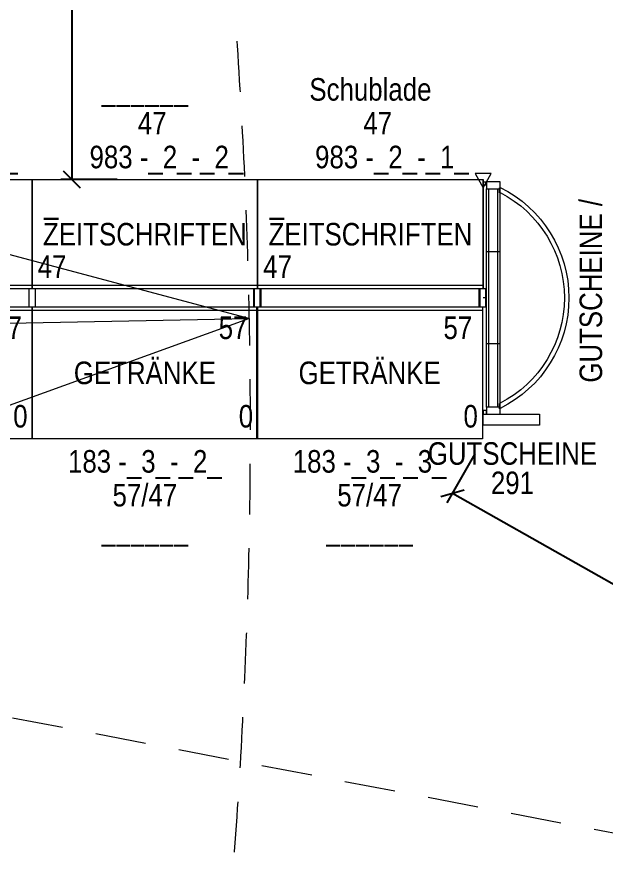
# Model space of a CAD drawing. Header units: millimetres. Extents: x 2027740 to 2136289, y -1533552 to -1491502.
# Drawn here: x 2087652 to 2090263, y -1510747 to -1506951 of the extents above; entities that cross this region are included whole.
import ezdxf
from ezdxf.enums import TextEntityAlignment as Align

# ---------------------------------------------------------------- set-up
doc = ezdxf.new("R2010")
doc.units = ezdxf.units.MM
doc.header["$MEASUREMENT"] = 0
doc.linetypes.add('DGN Style 2', pattern=[375.045563, 225.027338, -150.018225])
for name, color, linetype, lineweight in [('10_Einrichtung', 7, 'Continuous', 0), ('10_Einrichtung (Construction)', 7, 'Continuous', 0), ('13_Ladenbau', 94, 'Continuous', 0), ('16_Brandschutz_Radien', 94, 'DGN Style 2', 13), ('20_Sortimentierung', 7, 'Continuous', 0), ('21_Modulnummer', 7, 'Continuous', 0), ('26_Deckenfries', 251, 'DGN Style 2', 13), ('TXT Schrift allgemein', 7, 'Continuous', 13)]:
    doc.layers.add(name, color=color, linetype=linetype, lineweight=lineweight)
doc.layers.add('11 Regaltyp-Kennzeichnung', color=7, linetype='Continuous', lineweight=0, plot=False)
doc.styles.add('Rossmann', font='ARIALN.TTF', dxfattribs={"height": 100})
doc.styles.add('Style-Arial Narrow', font='ARIALN.TTF')
doc.dimstyles.new('Rossmann', dxfattribs={"dimtxt": 100, "dimasz": 75, "dimexe": 50, "dimexo": 0.0625, "dimgap": 50, "dimtad": 1, "dimdec": 3, "dimlfac": 0.001, "dimzin": 3, "dimtxsty": 'Rossmann', "dimcen": 0, "dimadec": 3, "dimazin": 0, "dimtfac": 1, "dimtdec": 0, "dimtofl": 0, "dimtmove": 0, "dimatfit": 1, "dimfxl": 200, "dimfxlon": 1, "dimfrac": 2, "dimtolj": 1, "dimtzin": 3, "dimarcsym": 0})

# ---------------------------------------------------------------- blocks, each defined once
blk = doc.blocks.new('_Oblique')
at = {"color": 0, "linetype": 'ByBlock', "lineweight": -2}
blk.add_line((0.5, 0.5), (-0.5, -0.5), dxfattribs=at)
blk = doc.blocks.new('*D109')
at = {"layer": '10_Einrichtung', "color": 0, "linetype": 'ByBlock', "lineweight": -2, "transparency": 16777216}
for p, q in [((2088095.5, -1505871.3), (2087845.5, -1505871.3)), ((2088095.5, -1507671.3), (2087845.5, -1507671.3))]:
    blk.add_line(p, q, dxfattribs=at)
at = {"layer": '10_Einrichtung', "color": 7, "lineweight": -2, "transparency": 16777216}
blk.add_line((2087895.5, -1505871.3), (2087895.5, -1507671.3), dxfattribs=at)
at = {"layer": 'Defpoints', "color": 0, "lineweight": 0, "transparency": 16777216}
for p in [(2089498.8, -1505871.3), (2087895.5, -1507671.3), (2089998.8, -1507671.3)]:
    blk.add_point(p, dxfattribs=at)
at = {"layer": '10_Einrichtung', "color": 7, "lineweight": -2, "transparency": 16777216, "xscale": 75, "yscale": 75, "zscale": 75}
for p, rotation in [((2087895.5, -1505871.3), 90), ((2087895.5, -1507671.3), 270)]:
    blk.add_blockref('_Oblique', p, dxfattribs=dict(at, rotation=rotation))
at = {"layer": '10_Einrichtung', "color": 0, "lineweight": 0, "transparency": 16777216, "insert": (2087785.4, -1506771.3), "char_height": 100, "attachment_point": 5, "rotation": 90, "style": 'Style-Arial Narrow'}
blk.add_mtext('\\A1;1,800', dxfattribs=at)
blk = doc.blocks.new('*U348')
at = {"layer": '10_Einrichtung', "color": 7, "linetype": 'Continuous', "lineweight": 0}
blk.add_line((-500, 187.5), (500, 187.5), dxfattribs=at)
at = {"layer": '10_Einrichtung', "color": 7, "linetype": 'Continuous', "lineweight": 0, "flags": 128}
for points in [[(-485, 282.5), (-515, 282.5), (-515, 202.5), (-485, 202.5)], [(515, 282.5), (485, 282.5), (485, 202.5), (515, 202.5)], [(-500, 202.5), (500, 202.5), (500, -282.5), (-500, -282.5)]]:
    blk.add_lwpolyline(points, close=True, dxfattribs=at)
at = {"layer": '10_Einrichtung (Construction)', "color": 3, "linetype": 'Continuous', "lineweight": 0}
for p, q in [((-500, 202.5), (-500, -282.5)), ((500, 202.5), (500, -282.5))]:
    blk.add_line(p, q, dxfattribs=at)
at = {"layer": '10_Einrichtung (Construction)', "color": 5, "linetype": 'Continuous', "lineweight": 0}
blk.add_line((-500, 202.5), (500, 202.5), dxfattribs=at)
at = {"layer": '10_Einrichtung', "color": 7, "linetype": 'Continuous', "lineweight": 0, "style": 'Rossmann'}
blk.add_text('47', height=100, rotation=180, dxfattribs=at).set_placement((411.7, 103.6), align=Align.MIDDLE_CENTER)
blk = doc.blocks.new('R1 47_2')
at = {"layer": '10_Einrichtung', "color": 7, "linetype": 'Continuous', "lineweight": 0}
blk.add_blockref('*U348', (500, -242.5), dxfattribs=at)
blk = doc.blocks.new('I1 47_2')
at = {"layer": '10_Einrichtung', "color": 7, "linetype": 'Continuous', "lineweight": 0}
blk.add_blockref('R1 47_2', (0, 0), dxfattribs=at)
at = {"layer": '11 Regaltyp-Kennzeichnung', "color": 7, "linetype": 'Continuous', "lineweight": 0, "style": 'Style-Arial Narrow'}
blk.add_attdef('I1 47_2_0', text='', height=100, rotation=180, dxfattribs=at).set_placement((883.2, -375), align=Align.RIGHT)
at = {"layer": '20_Sortimentierung', "color": 7, "linetype": 'Continuous', "lineweight": 0, "style": 'Style-Arial Narrow'}
blk.add_attdef('I1 47_2_0', text='', height=100, rotation=180, dxfattribs=at).set_placement((500, -282.5), align=Align.MIDDLE_CENTER)
at = {"layer": '21_Modulnummer', "color": 7, "linetype": 'Continuous', "lineweight": 0, "insert": (404.6, -675), "char_height": 100, "attachment_point": 2, "rotation": 180, "line_spacing_factor": 0.6, "style": 'Style-Arial Narrow'}
blk.add_mtext('983 -_2_-_2_', dxfattribs=at)
at = {"layer": '21_Modulnummer', "color": 251, "linetype": 'Continuous', "lineweight": 0, "style": 'Style-Arial Narrow'}
blk.add_attdef('I1 47_2_0', text='', height=100, rotation=180, dxfattribs=at).set_placement((467.6, -825), align=Align.TOP_CENTER)
at = {"layer": '21_Modulnummer', "color": 5, "linetype": 'Continuous', "lineweight": 0, "style": 'Style-Arial Narrow'}
blk.add_attdef('I1 47_2_0', text='', height=100, rotation=180, dxfattribs=at).set_placement((500, -975), align=Align.TOP_CENTER)
blk = doc.blocks.new('*U598')
at = {"layer": '10_Einrichtung', "color": 7, "linetype": 'Continuous', "lineweight": 0}
blk.add_line((-500, 187.5), (500, 187.5), dxfattribs=at)
at = {"layer": '10_Einrichtung', "color": 7, "linetype": 'Continuous', "lineweight": 0, "flags": 128}
for points in [[(-485, 282.5), (-515, 282.5), (-515, 202.5), (-485, 202.5)], [(515, 282.5), (485, 282.5), (485, 202.5), (515, 202.5)], [(-500, 202.5), (500, 202.5), (500, -282.5), (-500, -282.5)]]:
    blk.add_lwpolyline(points, close=True, dxfattribs=at)
at = {"layer": '10_Einrichtung (Construction)', "color": 3, "linetype": 'Continuous', "lineweight": 0}
for p, q in [((-500, 202.5), (-500, -282.5)), ((500, 202.5), (500, -282.5))]:
    blk.add_line(p, q, dxfattribs=at)
at = {"layer": '10_Einrichtung (Construction)', "color": 5, "linetype": 'Continuous', "lineweight": 0}
blk.add_line((-500, 202.5), (500, 202.5), dxfattribs=at)
at = {"layer": '10_Einrichtung', "color": 7, "linetype": 'Continuous', "lineweight": 0, "style": 'Rossmann'}
blk.add_text('47', height=100, rotation=180, dxfattribs=at).set_placement((411.7, 103.6), align=Align.MIDDLE_CENTER)
blk = doc.blocks.new('R1 47_18')
at = {"layer": '10_Einrichtung', "color": 7, "linetype": 'Continuous', "lineweight": 0}
blk.add_blockref('*U598', (500, -242.5), dxfattribs=at)
blk = doc.blocks.new('I1 47_18')
at = {"layer": '10_Einrichtung', "color": 7, "linetype": 'Continuous', "lineweight": 0}
blk.add_blockref('R1 47_18', (0, 0), dxfattribs=at)
at = {"layer": '11 Regaltyp-Kennzeichnung', "color": 7, "linetype": 'Continuous', "lineweight": 0, "style": 'Style-Arial Narrow'}
blk.add_attdef('I1 47_18_0', text='', height=100, rotation=180, dxfattribs=at).set_placement((883.2, -375), align=Align.RIGHT)
at = {"layer": '20_Sortimentierung', "color": 7, "linetype": 'Continuous', "lineweight": 0, "style": 'Style-Arial Narrow'}
blk.add_attdef('I1 47_18_0', text='', height=100, rotation=180, dxfattribs=at).set_placement((500, -282.5), align=Align.MIDDLE_CENTER)
at = {"layer": '21_Modulnummer', "color": 7, "linetype": 'Continuous', "lineweight": 0, "insert": (404.6, -675), "char_height": 100, "attachment_point": 2, "rotation": 180, "line_spacing_factor": 0.6, "style": 'Style-Arial Narrow'}
blk.add_mtext('150 -_1_-_1_', dxfattribs=at)
at = {"layer": '21_Modulnummer', "color": 251, "linetype": 'Continuous', "lineweight": 0, "style": 'Style-Arial Narrow'}
blk.add_attdef('I1 47_18_0', text='', height=100, rotation=180, dxfattribs=at).set_placement((467.6, -825), align=Align.TOP_CENTER)
at = {"layer": '21_Modulnummer', "color": 5, "linetype": 'Continuous', "lineweight": 0, "style": 'Style-Arial Narrow'}
blk.add_attdef('I1 47_18_0', text='', height=100, rotation=180, dxfattribs=at).set_placement((500, -975), align=Align.TOP_CENTER)
blk = doc.blocks.new('*U607')
at = {"layer": '10_Einrichtung', "color": 7, "linetype": 'Continuous', "lineweight": 0}
blk.add_line((-500, 187.5), (500, 187.5), dxfattribs=at)
at = {"layer": '10_Einrichtung', "color": 7, "linetype": 'Continuous', "lineweight": 0, "flags": 128}
for points in [[(-485, 282.5), (-515, 282.5), (-515, 202.5), (-485, 202.5)], [(515, 282.5), (485, 282.5), (485, 202.5), (515, 202.5)], [(-500, 202.5), (500, 202.5), (500, -282.5), (-500, -282.5)]]:
    blk.add_lwpolyline(points, close=True, dxfattribs=at)
at = {"layer": '10_Einrichtung (Construction)', "color": 3, "linetype": 'Continuous', "lineweight": 0}
for p, q in [((-500, 202.5), (-500, -282.5)), ((500, 202.5), (500, -282.5))]:
    blk.add_line(p, q, dxfattribs=at)
at = {"layer": '10_Einrichtung (Construction)', "color": 5, "linetype": 'Continuous', "lineweight": 0}
blk.add_line((-500, 202.5), (500, 202.5), dxfattribs=at)
at = {"layer": '10_Einrichtung', "color": 7, "linetype": 'Continuous', "lineweight": 0, "style": 'Rossmann'}
blk.add_text('47', height=100, rotation=180, dxfattribs=at).set_placement((411.7, 103.6), align=Align.MIDDLE_CENTER)
blk = doc.blocks.new('R1 47_20')
at = {"layer": '10_Einrichtung', "color": 7, "linetype": 'Continuous', "lineweight": 0}
blk.add_blockref('*U607', (500, -242.5), dxfattribs=at)
blk = doc.blocks.new('I1 47_20')
at = {"layer": '10_Einrichtung', "color": 7, "linetype": 'Continuous', "lineweight": 0}
blk.add_blockref('R1 47_20', (0, 0), dxfattribs=at)
at = {"layer": '11 Regaltyp-Kennzeichnung', "color": 7, "linetype": 'Continuous', "lineweight": 0, "style": 'Style-Arial Narrow'}
blk.add_attdef('I1 47_20_0', text='', height=100, rotation=180, dxfattribs=at).set_placement((883.2, -375), align=Align.RIGHT)
at = {"layer": '20_Sortimentierung', "color": 7, "linetype": 'Continuous', "lineweight": 0, "style": 'Style-Arial Narrow'}
blk.add_attdef('I1 47_20_0', text='', height=100, rotation=180, dxfattribs=at).set_placement((500, -282.5), align=Align.MIDDLE_CENTER)
at = {"layer": '21_Modulnummer', "color": 7, "linetype": 'Continuous', "lineweight": 0, "insert": (404.6, -675), "char_height": 100, "attachment_point": 2, "rotation": 180, "line_spacing_factor": 0.6, "style": 'Style-Arial Narrow'}
blk.add_mtext('983 -_2_-_1_', dxfattribs=at)
at = {"layer": '21_Modulnummer', "color": 251, "linetype": 'Continuous', "lineweight": 0, "style": 'Style-Arial Narrow'}
blk.add_attdef('I1 47_20_0', text='', height=100, rotation=180, dxfattribs=at).set_placement((467.6, -825), align=Align.TOP_CENTER)
at = {"layer": '21_Modulnummer', "color": 5, "linetype": 'Continuous', "lineweight": 0, "style": 'Style-Arial Narrow'}
blk.add_attdef('I1 47_20_0', text='', height=100, rotation=180, dxfattribs=at).set_placement((500, -975), align=Align.TOP_CENTER)
blk = doc.blocks.new('*D624')
at = {"layer": '13_Ladenbau', "color": 0, "linetype": 'ByBlock', "lineweight": -2, "transparency": 16777216}
for p, q in [((2087144.7, -1505246.3), (2086894.7, -1505246.3)), ((2087144.7, -1508196.3), (2086894.7, -1508196.3))]:
    blk.add_line(p, q, dxfattribs=at)
at = {"layer": '13_Ladenbau', "color": 0, "lineweight": -2, "transparency": 16777216}
blk.add_line((2086944.7, -1505246.3), (2086944.7, -1508196.3), dxfattribs=at)
at = {"layer": 'Defpoints', "color": 0, "lineweight": 0, "transparency": 16777216}
for p in [(2088733.8, -1505246.3), (2086944.7, -1508196.3), (2088733.8, -1508196.3)]:
    blk.add_point(p, dxfattribs=at)
at = {"layer": '13_Ladenbau', "color": 0, "lineweight": -2, "transparency": 16777216, "xscale": 75, "yscale": 75, "zscale": 75}
for p, rotation in [((2086944.7, -1505246.3), 90), ((2086944.7, -1508196.3), 270)]:
    blk.add_blockref('_Oblique', p, dxfattribs=dict(at, rotation=rotation))
at = {"layer": '13_Ladenbau', "color": 0, "transparency": 16777216, "insert": (2086834.6, -1506721.3), "char_height": 100, "attachment_point": 5, "rotation": 90, "style": 'Style-Arial Narrow'}
blk.add_mtext('\\A1;2,950', dxfattribs=at)
blk = doc.blocks.new('*D625')
at = {"layer": '13_Ladenbau', "color": 0, "linetype": 'ByBlock', "lineweight": -2, "transparency": 16777216}
for p, q in [((2087144.7, -1508196.3), (2086894.7, -1508196.3)), ((2086744.7, -1512012.2), (2086994.7, -1512012.2))]:
    blk.add_line(p, q, dxfattribs=at)
at = {"layer": '13_Ladenbau', "color": 0, "lineweight": -2, "transparency": 16777216}
blk.add_line((2086944.7, -1508196.3), (2086944.7, -1512012.2), dxfattribs=at)
at = {"layer": 'Defpoints', "color": 0, "lineweight": 0, "transparency": 16777216}
for p in [(2088733.8, -1508196.3), (2086495.8, -1512012.2), (2086944.7, -1512012.2)]:
    blk.add_point(p, dxfattribs=at)
at = {"layer": '13_Ladenbau', "color": 0, "lineweight": -2, "transparency": 16777216, "xscale": 75, "yscale": 75, "zscale": 75}
for p, rotation in [((2086944.7, -1508196.3), 90), ((2086944.7, -1512012.2), 270)]:
    blk.add_blockref('_Oblique', p, dxfattribs=dict(at, rotation=rotation))
at = {"layer": '13_Ladenbau', "color": 0, "transparency": 16777216, "insert": (2086834.6, -1510104.2), "char_height": 100, "attachment_point": 5, "rotation": 90, "style": 'Style-Arial Narrow'}
blk.add_mtext('\\A1;3,816', dxfattribs=at)
blk = doc.blocks.new('Gutscheinkartendisplay')
at = {"layer": '10_Einrichtung (Construction)', "color": 5, "linetype": 'Continuous', "lineweight": 13, "flags": 128}
blk.add_lwpolyline([(-125, 194.7), (125, 194.7), (125, 144.7), (-125, 144.7)], close=True, dxfattribs=at)
at = {"layer": '10_Einrichtung (Construction)', "color": 5, "linetype": 'Continuous', "lineweight": 0, "insert": (4.7, -46.3), "char_height": 100, "attachment_point": 5, "line_spacing_factor": 0.781128, "style": 'Rossmann'}
blk.add_mtext('\\FArial Narrow;\\C5;GUTSCHEINE\\P291', dxfattribs=at)
blk = doc.blocks.new('altGu')
at = {"layer": '10_Einrichtung', "color": 5, "linetype": 'Continuous', "lineweight": 13}
blk.add_blockref('Gutscheinkartendisplay', (-0.5, -194.722), dxfattribs=at)
blk = doc.blocks.new('Z_Kennzeichen Endständer_6')
at = {"layer": '10_Einrichtung', "color": 7, "linetype": 'Continuous', "lineweight": 0, "flags": 128}
blk.add_lwpolyline([(0, 36.2), (-34.7, -26.8), (35.1, -26.8)], close=True, dxfattribs=at)
blk = doc.blocks.new('End 160_47_1')
at = {"layer": '10_Einrichtung', "color": 7, "linetype": 'Continuous', "lineweight": 0, "flags": 128}
blk.add_lwpolyline([(-30.1395, 295.896), (-60.1395, 295.896), (-60.1395, 215.896), (-30.1395, 215.896)], close=True, dxfattribs=at)
at = {"layer": '10_Einrichtung (Construction)', "color": 3, "linetype": 'Continuous', "lineweight": 0}
blk.add_line((-45.1395, 215.896), (-45.1395, -269.104), dxfattribs=at)
at = {"layer": '10_Einrichtung', "lineweight": 0}
blk.add_blockref('Z_Kennzeichen Endständer_6', (-45.1395, -269.104), dxfattribs=at)
blk = doc.blocks.new('End 160_47')
at = {"layer": '10_Einrichtung', "color": 7, "linetype": 'Continuous', "lineweight": 0}
blk.add_blockref('End 160_47_1', (45.1395, -255.896), dxfattribs=at)
blk = doc.blocks.new('*U809')
at = {"layer": '10_Einrichtung', "color": 5, "lineweight": 13, "extrusion": (0, 0, -1)}
for radius, start, end in [(546.1, 206.1997, 333.8003), (526.1, 207.2765, 332.7235)]:
    blk.add_arc((0, 645.5), radius, start, end, dxfattribs=at)
at = {"layer": '10_Einrichtung (Construction)', "color": 5, "linetype": 'Continuous', "lineweight": 0, "style": 'Style-Arial Narrow'}
for s, p in [('GUTSCHEINE /', (-375.8, -47.9)), ('HANDYKARTEN', (-403.7, -201.2)), ('290', (-108.6, -354.4))]:
    blk.add_text(s, height=100, dxfattribs=at).set_placement(p)
blk = doc.blocks.new('*U810')
at = {"layer": '10_Einrichtung', "color": 5, "linetype": 'Continuous', "lineweight": 0}
for p, q in [((-490, 0), (-467.6, 0)), ((467.6, 0), (490, 0))]:
    blk.add_line(p, q, dxfattribs=at)
blk = doc.blocks.new('nGHr')
at = {"layer": '10_Einrichtung', "color": 5, "linetype": 'Continuous', "lineweight": 0}
for name, p in [('*U810', (-1.3, 2.4)), ('*U809', (0, -404.4))]:
    blk.add_blockref(name, p, dxfattribs=at)
blk = doc.blocks.new('*U815')
at = {"layer": '10_Einrichtung', "color": 7, "lineweight": 0}
for p, q in [((-5, -484.4), (-5, 484.4)), ((5, -484.4), (5, 484.4)), ((45, -484.4), (45, 484.4)), ((55, -484.4), (55, 484.4)), ((55, 203.9), (-5, 203.9)), ((55, -203.9), (-5, -203.9))]:
    blk.add_line(p, q, dxfattribs=at)
at = {"layer": '10_Einrichtung', "color": 7, "lineweight": 0, "flags": 128}
for points in [[(-20, 515), (-5, 515), (-5, 500), (-20, 500)], [(55, 484.4), (55, 515), (-5, 515), (-5, 484.4)], [(55, -515), (55, -484.4), (-5, -484.4), (-5, -515)], [(-20, -515), (-5, -515), (-5, -500), (-20, -500)]]:
    blk.add_lwpolyline(points, close=True, dxfattribs=at)
at = {"layer": '10_Einrichtung (Construction)', "color": 7, "lineweight": 0}
blk.add_line((-5, 0), (-20, 0), dxfattribs=at)
blk = doc.blocks.new('K ohm_1')
at = {"layer": '10_Einrichtung', "color": 7, "lineweight": 0}
blk.add_blockref('*U815', (20, 0), dxfattribs=at)
blk = doc.blocks.new('*D915')
at = {"layer": '10_Einrichtung', "color": 0, "linetype": 'ByBlock', "lineweight": -2, "transparency": 16777216}
for p, q in [((2089681, -1508888.1), (2089558, -1509105.8)), ((2092391.7, -1510419.8), (2092268.7, -1510637.5))]:
    blk.add_line(p, q, dxfattribs=at)
at = {"layer": '10_Einrichtung', "color": 1, "lineweight": -2, "transparency": 16777216}
blk.add_line((2089582.6, -1509062.3), (2092293.3, -1510594), dxfattribs=at)
at = {"layer": 'Defpoints', "color": 0, "lineweight": 0, "transparency": 16777216}
for p in [(2089718.8, -1508821.3), (2092429.5, -1510353), (2092293.3, -1510594)]:
    blk.add_point(p, dxfattribs=at)
at = {"layer": '10_Einrichtung', "color": 1, "lineweight": -2, "transparency": 16777216, "xscale": 75, "yscale": 75, "zscale": 75}
for p, rotation in [((2089582.6, -1509062.3), 150.5314934481154), ((2092293.3, -1510594), 330.5314934481153)]:
    blk.add_blockref('_Oblique', p, dxfattribs=dict(at, rotation=rotation))
at = {"layer": '10_Einrichtung', "color": 0, "transparency": 16777216, "insert": (2090992.1, -1509732.3), "char_height": 100, "attachment_point": 5, "rotation": 330.5315, "style": 'Style-Arial Narrow'}
blk.add_mtext('\\A1;3,114', dxfattribs=at)
blk = doc.blocks.new('*U925')
at = {"layer": '10_Einrichtung', "color": 7, "linetype": 'Continuous', "lineweight": 0}
blk.add_line((-500, 237.5), (500, 237.5), dxfattribs=at)
at = {"layer": '10_Einrichtung', "color": 7, "linetype": 'Continuous', "lineweight": 0, "flags": 128}
for points in [[(-485, 332.5), (-515, 332.5), (-515, 252.5), (-485, 252.5)], [(515, 332.5), (485, 332.5), (485, 252.5), (515, 252.5)], [(-500, 252.5), (500, 252.5), (500, -332.5), (-500, -332.5)]]:
    blk.add_lwpolyline(points, close=True, dxfattribs=at)
at = {"layer": '10_Einrichtung (Construction)', "color": 3, "linetype": 'Continuous', "lineweight": 0}
for p, q in [((-500, 252.5), (-500, -332.5)), ((500, 252.5), (500, -332.5))]:
    blk.add_line(p, q, dxfattribs=at)
at = {"layer": '10_Einrichtung (Construction)', "color": 5, "linetype": 'Continuous', "lineweight": 0}
blk.add_line((-500, 252.5), (500, 252.5), dxfattribs=at)
at = {"layer": '10_Einrichtung', "color": 7, "linetype": 'Continuous', "lineweight": 0, "style": 'Style-Arial Narrow'}
blk.add_text('57', height=100, dxfattribs=at).set_placement((391.1, 160.1), align=Align.MIDDLE_CENTER)
blk = doc.blocks.new('R1 57_87')
at = {"layer": '10_Einrichtung', "color": 7, "linetype": 'Continuous', "lineweight": 0}
blk.add_blockref('*U925', (500, -292.5), dxfattribs=at)
blk = doc.blocks.new('I1 57_87')
at = {"layer": '10_Einrichtung', "color": 7, "linetype": 'Continuous', "lineweight": 0}
blk.add_blockref('R1 57_87', (0, 0), dxfattribs=at)
at = {"layer": '11 Regaltyp-Kennzeichnung', "color": 7, "linetype": 'Continuous', "lineweight": 0, "style": 'Style-Arial Narrow'}
blk.add_attdef('I1 57_87_0', text='', height=100, dxfattribs=at).set_placement((980, -575), align=Align.RIGHT)
at = {"layer": '20_Sortimentierung', "color": 7, "linetype": 'Continuous', "lineweight": 0, "style": 'Style-Arial Narrow'}
blk.add_attdef('I1 57_87_0', text='', height=100, dxfattribs=at).set_placement((500, -332.5), align=Align.MIDDLE_CENTER)
at = {"layer": '21_Modulnummer', "color": 1, "linetype": 'Continuous', "lineweight": 0, "insert": (500, -675), "char_height": 100, "attachment_point": 2, "line_spacing_factor": 0.6, "style": 'Style-Arial Narrow'}
blk.add_mtext('183 -_3_-_1_', dxfattribs=at)
at = {"layer": '21_Modulnummer', "color": 251, "linetype": 'Continuous', "lineweight": 0, "style": 'Style-Arial Narrow'}
blk.add_attdef('I1 57_87_0', text='', height=100, dxfattribs=at).set_placement((500, -825), align=Align.TOP_CENTER)
at = {"layer": '21_Modulnummer', "color": 5, "linetype": 'Continuous', "lineweight": 0, "style": 'Style-Arial Narrow'}
blk.add_attdef('I1 57_87_0', text='', height=100, dxfattribs=at).set_placement((500, -975), align=Align.TOP_CENTER)
blk = doc.blocks.new('*U928')
at = {"layer": '10_Einrichtung', "color": 7, "linetype": 'Continuous', "lineweight": 0}
blk.add_line((-500, 237.5), (500, 237.5), dxfattribs=at)
at = {"layer": '10_Einrichtung', "color": 7, "linetype": 'Continuous', "lineweight": 0, "flags": 128}
for points in [[(-485, 332.5), (-515, 332.5), (-515, 252.5), (-485, 252.5)], [(515, 332.5), (485, 332.5), (485, 252.5), (515, 252.5)], [(-500, 252.5), (500, 252.5), (500, -332.5), (-500, -332.5)]]:
    blk.add_lwpolyline(points, close=True, dxfattribs=at)
at = {"layer": '10_Einrichtung (Construction)', "color": 3, "linetype": 'Continuous', "lineweight": 0}
for p, q in [((-500, 252.5), (-500, -332.5)), ((500, 252.5), (500, -332.5))]:
    blk.add_line(p, q, dxfattribs=at)
at = {"layer": '10_Einrichtung (Construction)', "color": 5, "linetype": 'Continuous', "lineweight": 0}
blk.add_line((-500, 252.5), (500, 252.5), dxfattribs=at)
at = {"layer": '10_Einrichtung', "color": 7, "linetype": 'Continuous', "lineweight": 0, "style": 'Style-Arial Narrow'}
blk.add_text('57', height=100, dxfattribs=at).set_placement((391.1, 160.1), align=Align.MIDDLE_CENTER)
blk = doc.blocks.new('R1 57_88')
at = {"layer": '10_Einrichtung', "color": 7, "linetype": 'Continuous', "lineweight": 0}
blk.add_blockref('*U928', (500, -292.5), dxfattribs=at)
blk = doc.blocks.new('I1 57_88')
at = {"layer": '10_Einrichtung', "color": 7, "linetype": 'Continuous', "lineweight": 0}
blk.add_blockref('R1 57_88', (0, 0), dxfattribs=at)
at = {"layer": '11 Regaltyp-Kennzeichnung', "color": 7, "linetype": 'Continuous', "lineweight": 0, "style": 'Style-Arial Narrow'}
blk.add_attdef('I1 57_88_0', text='', height=100, dxfattribs=at).set_placement((980, -575), align=Align.RIGHT)
at = {"layer": '20_Sortimentierung', "color": 7, "linetype": 'Continuous', "lineweight": 0, "style": 'Style-Arial Narrow'}
blk.add_attdef('I1 57_88_0', text='', height=100, dxfattribs=at).set_placement((500, -332.5), align=Align.MIDDLE_CENTER)
at = {"layer": '21_Modulnummer', "color": 1, "linetype": 'Continuous', "lineweight": 0, "insert": (500, -675), "char_height": 100, "attachment_point": 2, "line_spacing_factor": 0.6, "style": 'Style-Arial Narrow'}
blk.add_mtext('183 -_3_-_2_', dxfattribs=at)
at = {"layer": '21_Modulnummer', "color": 251, "linetype": 'Continuous', "lineweight": 0, "style": 'Style-Arial Narrow'}
blk.add_attdef('I1 57_88_0', text='', height=100, dxfattribs=at).set_placement((500, -825), align=Align.TOP_CENTER)
at = {"layer": '21_Modulnummer', "color": 5, "linetype": 'Continuous', "lineweight": 0, "style": 'Style-Arial Narrow'}
blk.add_attdef('I1 57_88_0', text='', height=100, dxfattribs=at).set_placement((500, -975), align=Align.TOP_CENTER)
blk = doc.blocks.new('*U931')
at = {"layer": '10_Einrichtung', "color": 7, "linetype": 'Continuous', "lineweight": 0}
blk.add_line((-500, 237.5), (500, 237.5), dxfattribs=at)
at = {"layer": '10_Einrichtung', "color": 7, "linetype": 'Continuous', "lineweight": 0, "flags": 128}
for points in [[(-485, 332.5), (-515, 332.5), (-515, 252.5), (-485, 252.5)], [(515, 332.5), (485, 332.5), (485, 252.5), (515, 252.5)], [(-500, 252.5), (500, 252.5), (500, -332.5), (-500, -332.5)]]:
    blk.add_lwpolyline(points, close=True, dxfattribs=at)
at = {"layer": '10_Einrichtung (Construction)', "color": 3, "linetype": 'Continuous', "lineweight": 0}
for p, q in [((-500, 252.5), (-500, -332.5)), ((500, 252.5), (500, -332.5))]:
    blk.add_line(p, q, dxfattribs=at)
at = {"layer": '10_Einrichtung (Construction)', "color": 5, "linetype": 'Continuous', "lineweight": 0}
blk.add_line((-500, 252.5), (500, 252.5), dxfattribs=at)
at = {"layer": '10_Einrichtung', "color": 7, "linetype": 'Continuous', "lineweight": 0, "style": 'Style-Arial Narrow'}
blk.add_text('57', height=100, dxfattribs=at).set_placement((391.1, 160.1), align=Align.MIDDLE_CENTER)
blk = doc.blocks.new('R1 57_89')
at = {"layer": '10_Einrichtung', "color": 7, "linetype": 'Continuous', "lineweight": 0}
blk.add_blockref('*U931', (500, -292.5), dxfattribs=at)
blk = doc.blocks.new('I1 57_89')
at = {"layer": '10_Einrichtung', "color": 7, "linetype": 'Continuous', "lineweight": 0}
blk.add_blockref('R1 57_89', (0, 0), dxfattribs=at)
at = {"layer": '11 Regaltyp-Kennzeichnung', "color": 7, "linetype": 'Continuous', "lineweight": 0, "style": 'Style-Arial Narrow'}
blk.add_attdef('I1 57_89_0', text='', height=100, dxfattribs=at).set_placement((980, -575), align=Align.RIGHT)
at = {"layer": '20_Sortimentierung', "color": 7, "linetype": 'Continuous', "lineweight": 0, "style": 'Style-Arial Narrow'}
blk.add_attdef('I1 57_89_0', text='', height=100, dxfattribs=at).set_placement((500, -332.5), align=Align.MIDDLE_CENTER)
at = {"layer": '21_Modulnummer', "color": 1, "linetype": 'Continuous', "lineweight": 0, "insert": (500, -675), "char_height": 100, "attachment_point": 2, "line_spacing_factor": 0.6, "style": 'Style-Arial Narrow'}
blk.add_mtext('183 -_3_-_3_', dxfattribs=at)
at = {"layer": '21_Modulnummer', "color": 251, "linetype": 'Continuous', "lineweight": 0, "style": 'Style-Arial Narrow'}
blk.add_attdef('I1 57_89_0', text='', height=100, dxfattribs=at).set_placement((500, -825), align=Align.TOP_CENTER)
at = {"layer": '21_Modulnummer', "color": 5, "linetype": 'Continuous', "lineweight": 0, "style": 'Style-Arial Narrow'}
blk.add_attdef('I1 57_89_0', text='', height=100, dxfattribs=at).set_placement((500, -975), align=Align.TOP_CENTER)

msp = doc.modelspace()

# ---------------------------------------------------------------- linework, layer by layer
at = {"layer": '16_Brandschutz_Radien', "linetype": 'Continuous', "lineweight": 0, "flags": 128}
msp.add_lwpolyline([(2063685.1445, -1508774.623), (2088680.4009, -1508287.6342), (2087397.6815, -1507946.7001), (2087413.1258, -1508746.3858), (2088680.4009, -1508287.6342)], dxfattribs=at)
at = {"layer": '16_Brandschutz_Radien', "extrusion": (0, 0, -1)}
msp.add_arc((-2063685.1445, -1508774.623), 25000, 145.11953675, 190.26322864, dxfattribs=at)
at = {"layer": '26_Deckenfries'}
msp.add_line((2085053.8039, -1509564.9927), (2092446.7045, -1510980.2262), dxfattribs=at)

# ---------------------------------------------------------------- block references
ref = msp.add_blockref('I1 47_18', (2087718.7629, -1508196.2559), dxfattribs=dict(rotation=179.9999999999984))
ref.add_attrib('I1 47_18_0', '47', dxfattribs={"layer": '21_Modulnummer', "color": 251, "linetype": 'Continuous', "lineweight": 0, "height": 100, "rotation": 360, "style": 'Style-Arial Narrow'}).set_placement((2087251.1953, -1507371.2559), align=Align.TOP_CENTER)
ref.add_attrib('I1 47_18_0', 'LESEHILFEN', dxfattribs={"layer": '20_Sortimentierung', "color": 7, "linetype": 'Continuous', "lineweight": 0, "height": 100, "rotation": 360, "style": 'Style-Arial Narrow'}).set_placement((2087218.7629, -1507913.7559), align=Align.MIDDLE_CENTER)
ref.add_attrib('I1 47_18_0', 'Schublade', dxfattribs={"layer": '21_Modulnummer', "color": 5, "linetype": 'Continuous', "lineweight": 0, "height": 100, "rotation": 360, "style": 'Style-Arial Narrow'}).set_placement((2087218.7629, -1507221.2559), align=Align.TOP_CENTER)
ref.add_attrib('I1 47_18_0', '_', dxfattribs={"layer": '11 Regaltyp-Kennzeichnung', "color": 7, "linetype": 'Continuous', "lineweight": 0, "height": 100, "rotation": 360, "style": 'Style-Arial Narrow'}).set_placement((2086835.5196, -1507821.2559), align=Align.RIGHT)
ref = msp.add_blockref('I1 47_20', (2089718.7629, -1508196.2559), dxfattribs=dict(rotation=179.9999999999984))
ref.add_attrib('I1 47_20_0', '47', dxfattribs={"layer": '21_Modulnummer', "color": 251, "linetype": 'Continuous', "lineweight": 0, "height": 100, "rotation": 360, "style": 'Style-Arial Narrow'}).set_placement((2089251.1953, -1507371.2559), align=Align.TOP_CENTER)
ref.add_attrib('I1 47_20_0', 'ZEITSCHRIFTEN', dxfattribs={"layer": '20_Sortimentierung', "color": 7, "linetype": 'Continuous', "lineweight": 0, "height": 100, "rotation": 360, "style": 'Style-Arial Narrow'}).set_placement((2089218.7629, -1507913.7559), align=Align.MIDDLE_CENTER)
ref.add_attrib('I1 47_20_0', 'Schublade', dxfattribs={"layer": '21_Modulnummer', "color": 5, "linetype": 'Continuous', "lineweight": 0, "height": 100, "rotation": 360, "style": 'Style-Arial Narrow'}).set_placement((2089218.7629, -1507221.2559), align=Align.TOP_CENTER)
ref.add_attrib('I1 47_20_0', '_', dxfattribs={"layer": '11 Regaltyp-Kennzeichnung', "color": 7, "linetype": 'Continuous', "lineweight": 0, "height": 100, "rotation": 360, "style": 'Style-Arial Narrow'}).set_placement((2088835.5196, -1507821.2559), align=Align.RIGHT)
ref = msp.add_blockref('I1 47_2', (2088718.7629, -1508196.2559), dxfattribs=dict(rotation=179.9999999999984))
ref.add_attrib('I1 47_2_0', '47', dxfattribs={"layer": '21_Modulnummer', "color": 251, "linetype": 'Continuous', "lineweight": 0, "height": 100, "rotation": 360, "style": 'Style-Arial Narrow'}).set_placement((2088251.1953, -1507371.2559), align=Align.TOP_CENTER)
ref.add_attrib('I1 47_2_0', 'ZEITSCHRIFTEN', dxfattribs={"layer": '20_Sortimentierung', "color": 7, "linetype": 'Continuous', "lineweight": 0, "height": 100, "rotation": 360, "style": 'Style-Arial Narrow'}).set_placement((2088218.7629, -1507913.7559), align=Align.MIDDLE_CENTER)
ref.add_attrib('I1 47_2_0', '______', dxfattribs={"layer": '21_Modulnummer', "color": 5, "linetype": 'Continuous', "lineweight": 0, "height": 100, "rotation": 360, "style": 'Style-Arial Narrow'}).set_placement((2088218.7629, -1507221.2559), align=Align.TOP_CENTER)
ref.add_attrib('I1 47_2_0', '_', dxfattribs={"layer": '11 Regaltyp-Kennzeichnung', "color": 7, "linetype": 'Continuous', "lineweight": 0, "height": 100, "rotation": 360, "style": 'Style-Arial Narrow'}).set_placement((2087835.5196, -1507821.2559), align=Align.RIGHT)
at = {"rotation": 180}
msp.add_blockref('End 160_47', (2089718.7629, -1508196.2559), dxfattribs=at)
at = {"layer": '10_Einrichtung', "color": 7, "lineweight": 0}
msp.add_blockref('K ohm_1', (2089718.7629, -1508196.2559), dxfattribs=at)
at = {"layer": '10_Einrichtung', "color": 5, "linetype": 'Continuous', "lineweight": 0, "rotation": 90}
msp.add_blockref('nGHr', (2089793.7629, -1508196.2559), dxfattribs=at)
at = {"layer": '10_Einrichtung', "color": 5, "linetype": 'Continuous', "lineweight": 13}
msp.add_blockref('altGu', (2089844.2629, -1508711.2559), dxfattribs=at)
at = {"layer": 'TXT Schrift allgemein'}
ref = msp.add_blockref('I1 57_87', (2086718.7629, -1508196.2559), dxfattribs=at)
ref.add_attrib('I1 57_87_0', '57/47', dxfattribs={"layer": '21_Modulnummer', "color": 251, "linetype": 'Continuous', "lineweight": 0, "height": 100, "style": 'Style-Arial Narrow'}).set_placement((2087218.7629, -1509021.2559), align=Align.TOP_CENTER)
ref.add_attrib('I1 57_87_0', 'GETRÄNKE', dxfattribs={"layer": '20_Sortimentierung', "color": 7, "linetype": 'Continuous', "lineweight": 0, "height": 100, "style": 'Style-Arial Narrow'}).set_placement((2087218.7629, -1508528.7559), align=Align.MIDDLE_CENTER)
ref.add_attrib('I1 57_87_0', '______', dxfattribs={"layer": '21_Modulnummer', "color": 5, "linetype": 'Continuous', "lineweight": 0, "height": 100, "style": 'Style-Arial Narrow'}).set_placement((2087218.7629, -1509171.2559), align=Align.TOP_CENTER)
ref.add_attrib('I1 57_87_0', '0', dxfattribs={"layer": '11 Regaltyp-Kennzeichnung', "color": 7, "linetype": 'Continuous', "lineweight": 0, "height": 100, "style": 'Style-Arial Narrow'}).set_placement((2087698.7629, -1508771.2559), align=Align.RIGHT)
ref = msp.add_blockref('I1 57_88', (2087718.7629, -1508196.2559), dxfattribs=at)
ref.add_attrib('I1 57_88_0', '57/47', dxfattribs={"layer": '21_Modulnummer', "color": 251, "linetype": 'Continuous', "lineweight": 0, "height": 100, "style": 'Style-Arial Narrow'}).set_placement((2088218.7629, -1509021.2559), align=Align.TOP_CENTER)
ref.add_attrib('I1 57_88_0', 'GETRÄNKE', dxfattribs={"layer": '20_Sortimentierung', "color": 7, "linetype": 'Continuous', "lineweight": 0, "height": 100, "style": 'Style-Arial Narrow'}).set_placement((2088218.7629, -1508528.7559), align=Align.MIDDLE_CENTER)
ref.add_attrib('I1 57_88_0', '______', dxfattribs={"layer": '21_Modulnummer', "color": 5, "linetype": 'Continuous', "lineweight": 0, "height": 100, "style": 'Style-Arial Narrow'}).set_placement((2088218.7629, -1509171.2559), align=Align.TOP_CENTER)
ref.add_attrib('I1 57_88_0', '0', dxfattribs={"layer": '11 Regaltyp-Kennzeichnung', "color": 7, "linetype": 'Continuous', "lineweight": 0, "height": 100, "style": 'Style-Arial Narrow'}).set_placement((2088698.7629, -1508771.2559), align=Align.RIGHT)
ref = msp.add_blockref('I1 57_89', (2088715.1608, -1508196.2559), dxfattribs=at)
ref.add_attrib('I1 57_89_0', '57/47', dxfattribs={"layer": '21_Modulnummer', "color": 251, "linetype": 'Continuous', "lineweight": 0, "height": 100, "style": 'Style-Arial Narrow'}).set_placement((2089215.1608, -1509021.2559), align=Align.TOP_CENTER)
ref.add_attrib('I1 57_89_0', 'GETRÄNKE', dxfattribs={"layer": '20_Sortimentierung', "color": 7, "linetype": 'Continuous', "lineweight": 0, "height": 100, "style": 'Style-Arial Narrow'}).set_placement((2089215.1608, -1508528.7559), align=Align.MIDDLE_CENTER)
ref.add_attrib('I1 57_89_0', '______', dxfattribs={"layer": '21_Modulnummer', "color": 5, "linetype": 'Continuous', "lineweight": 0, "height": 100, "style": 'Style-Arial Narrow'}).set_placement((2089215.1608, -1509171.2559), align=Align.TOP_CENTER)
ref.add_attrib('I1 57_89_0', '0', dxfattribs={"layer": '11 Regaltyp-Kennzeichnung', "color": 7, "linetype": 'Continuous', "lineweight": 0, "height": 100, "style": 'Style-Arial Narrow'}).set_placement((2089695.1608, -1508771.2559), align=Align.RIGHT)

# ---------------------------------------------------------------- dimensions: what is measured, and where the dimension line sits
at = {"layer": '10_Einrichtung', "color": 7, "lineweight": 0}
dim = msp.add_linear_dim(base=(2087895.5365, -1507671.2559), p1=(2089498.7629, -1505871.2559), p2=(2089998.7629, -1507671.2559), angle=270, dimstyle='Rossmann', override={"dimtxsty": 'Style-Arial Narrow', "dimblk": 'Oblique', "dimclrd": 7, "dimtdec": 3}, dxfattribs=at)
dim.commit()
dim.dimension.update_dxf_attribs({"geometry": '*D109', "text_midpoint": (2087785.441, -1506771.2559)})
at = {"layer": '10_Einrichtung', "color": 1}
dim = msp.add_linear_dim(base=(2092293.342, -1510593.9626), p1=(2089718.7629, -1508821.2559), p2=(2092429.519, -1510352.9616), angle=330.5314934, dimstyle='Rossmann', override={"dimtxsty": 'Style-Arial Narrow', "dimblk": 'Oblique', "dimclrd": 1, "dimtdec": 3, "dimfrac": 0}, dxfattribs=at)
dim.commit()
dim.dimension.update_dxf_attribs({"geometry": '*D915', "text_midpoint": (2090992.1249, -1509732.2577)})
at = {"layer": '13_Ladenbau'}
for base, p1, p2, picture, middle in [((2086944.7185, -1508196.2559), (2088733.7629, -1505246.2559), (2088733.7629, -1508196.2559), '*D624', (2086834.623, -1506721.2559)), ((2086944.7185, -1512012.1881), (2088733.7629, -1508196.2559), (2086495.8059, -1512012.1881), '*D625', (2086834.623, -1510104.222))]:
    dim = msp.add_linear_dim(base=base, p1=p1, p2=p2, angle=270, dimstyle='Rossmann', override={"dimtxsty": 'Style-Arial Narrow', "dimblk": 'Oblique', "dimtdec": 3}, dxfattribs=at)
    dim.commit()
    dim.dimension.update_dxf_attribs({"geometry": picture, "text_midpoint": middle})

doc.saveas('drawing.dxf')
